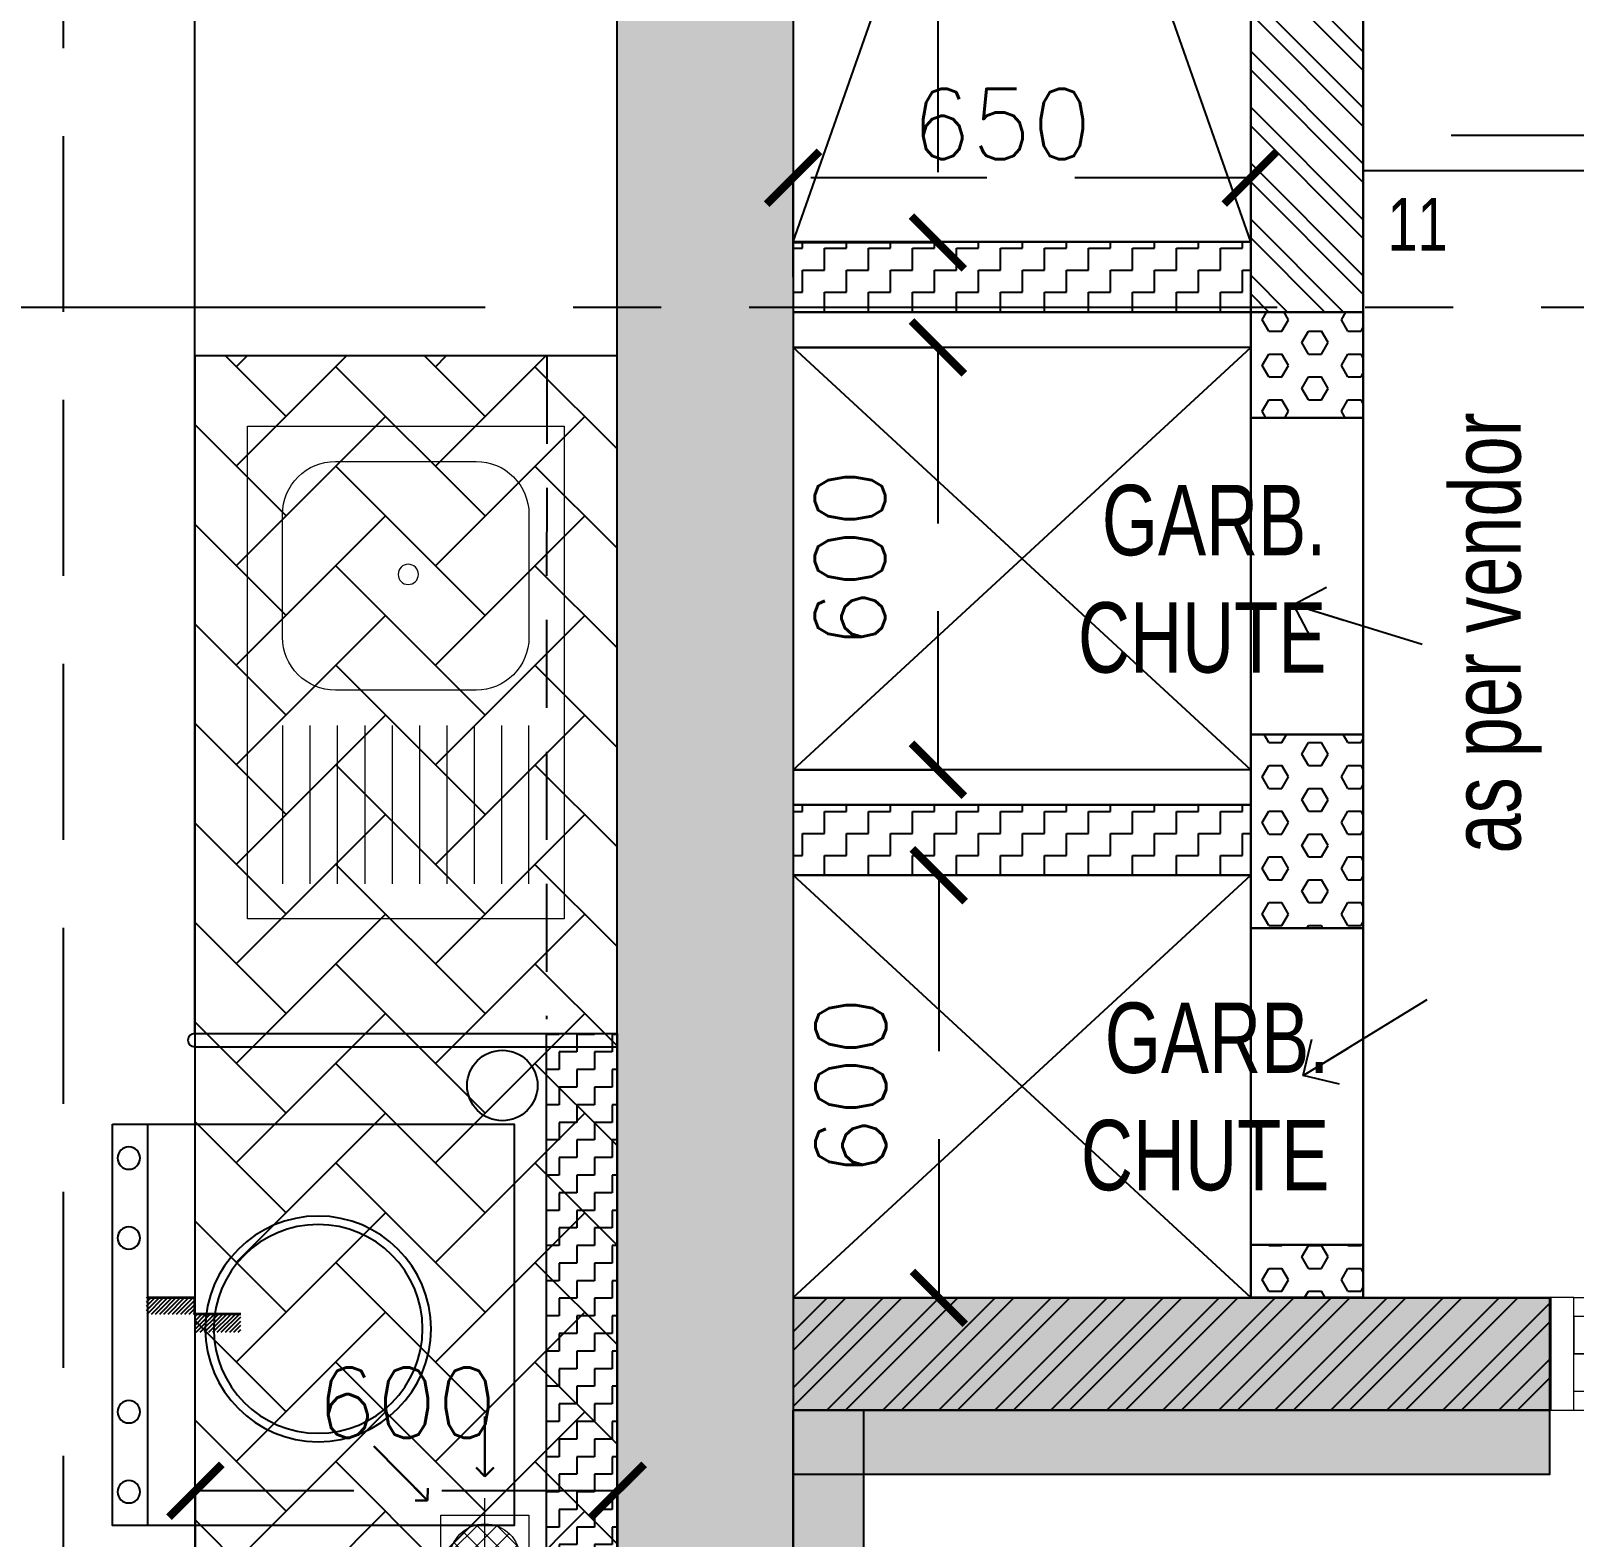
# Model space of a CAD drawing. Header units: millimetres. Extents: x 1180970 to 1231451, y -5737889 to -5695638.
# Drawn here: x 1195850 to 1198042, y -5719314 to -5717174 of the extents above; entities that cross this region are included whole.
import ezdxf

# ---------------------------------------------------------------- set-up
doc = ezdxf.new("R2010")
doc.units = ezdxf.units.MM
doc.header["$LTSCALE"] = 1000
doc.header["$MEASUREMENT"] = 0
for name, pattern in [('3BHK-A$2$( Hidden )', [0.375, 0.25, -0.125]), ('AUDIT_D_120904163729-0', [0]), ('T8 - GROUND FLOOR CORE$0$AUDIT_D_120904163729-0', [0]), ('T8 - GROUND FLOOR CORE$0$DASHED2', [0.375, 0.25, -0.125]), ('T8 - GROUND FLOOR CORE$0$HIDDEN', [0.375, 0.25, -0.125]), ('T8 - GROUND FLOOR CORE$0$T10-TYPICAL FLOOR CORE$0$HIDDEN', [0.375, 0.25, -0.125]), ('T8 - GROUND FLOOR CORE$0$T8 - TYPICAL FLOOR CORE$0$T10-TYPICAL FLOOR CORE$0$HIDDEN', [0.375, 0.25, -0.125]), ('T8(T9 IS SIMILAR) - GROUND FLOOR - DIMENSION & TEXTING$0$HIDDEN', [0.375, 0.25, -0.125]), ('T8_REFUGE COLUMNS$0$CENTER2', [1.125, 0.75, -0.125, 0.125, -0.125])]:
    doc.linetypes.add(name, pattern=pattern)
doc.layers.get('0').update_dxf_attribs({"linetype": 'AUDIT_D_120904163729-0'})
for name, color, linetype in [('3BHK-A$0$$0$A-SERVICES CUTOUT', 8, 'Continuous'), ('3BHK-A$0$$1$LEDGE WALL', 5, 'Continuous'), ('3BHK-A$0$a-tile drop', 3, 'Continuous'), ('3BHK-A$0$APT PLANS-typ$0$TILEDROP', 3, 'Continuous'), ('3BHK-A$0$LEDGE WALL', 5, 'Continuous'), ('3BHK-A$1$$0$a-KIT FIX', 251, 'Continuous'), ('3BHK-A$1$A-DECK SUNK 125', 8, 'Continuous'), ('T8 - GROUND FLOOR CORE$0$A-DIMENSIONS', 2, 'T8 - GROUND FLOOR CORE$0$HIDDEN'), ('T8 - GROUND FLOOR CORE$0$A-FINISHED STAIRS', 1, 'Continuous'), ('T8 - GROUND FLOOR CORE$0$A-HATCH -160', 251, 'T8 - GROUND FLOOR CORE$0$AUDIT_D_120904163729-0'), ('T8 - GROUND FLOOR CORE$0$A-UNFINISHED STAIRS', 30, 'T8 - GROUND FLOOR CORE$0$DASHED2'), ('T8 - GROUND FLOOR CORE$0$STRUC DIM', 30, 'Continuous'), ('T8 - GROUND FLOOR CORE$0$T10-TYPICAL FLOOR CORE$0$A-SLAB SUNK-AC LEDGES', 251, 'T8 - GROUND FLOOR CORE$0$T10-TYPICAL FLOOR CORE$0$HIDDEN'), ('T8 - GROUND FLOOR CORE$0$T8 - TYPICAL FLOOR CORE$0$CUT-OUT', 49, 'Continuous'), ('T8 - GROUND FLOOR CORE$0$T8 - TYPICAL FLOOR CORE$0$T10-TYPICAL FLOOR CORE$0$A-SLAB SUNK-AC LEDGES', 251, 'T8 - GROUND FLOOR CORE$0$T8 - TYPICAL FLOOR CORE$0$T10-TYPICAL FLOOR CORE$0$HIDDEN'), ('T8(T9 IS SIMILAR) - GROUND FLOOR - DIMENSION & TEXTING$0$A-DIMENSIONS', 2, 'T8(T9 IS SIMILAR) - GROUND FLOOR - DIMENSION & TEXTING$0$HIDDEN'), ('T8_REFUGE COLUMNS$0$A-CENTERLINE', 193, 'T8_REFUGE COLUMNS$0$CENTER2'), ('T8_REFUGE COLUMNS$0$A-RCC COLS', 3, 'Continuous'), ('T8_REFUGE COLUMNS$0$A-SHEAR WALL THICKENING', 3, 'Continuous')]:
    doc.layers.add(name, color=color, linetype=linetype)
for name, color, linetype, lineweight in [('3BHK-A$1$$1$a-TOI-fixtures', 251, 'Continuous', 0), ('3BHK-A$2$a-TOI-fixtures', 251, 'Continuous', 0), ('3BHK-A$2$A-WALL- 160', 6, 'Continuous', 30), ('T8 - GROUND FLOOR CORE$0$A-WALL- 160', 6, 'Continuous', 30), ('T8 - GROUND FLOOR CORE$0$D&W', 8, 'Continuous', 25), ('T8 - GROUND FLOOR CORE$0$R0-18-10-2014-T1-1st Podium Floor Plan$0$Text', 2, 'Continuous', 0), ('T8 - GROUND FLOOR CORE$0$T8 - TYPICAL FLOOR CORE$0$A-WALL- 160', 6, 'Continuous', 30), ('T8 - GROUND FLOOR CORE$0$T8 - TYPICAL FLOOR CORE$1$a-Text', 4, 'Continuous', 0), ('T8 - GROUND FLOOR CORE$0$Window', 4, 'Continuous', 20), ('T8(T9 IS SIMILAR) - GROUND FLOOR$0$D&W', 8, 'Continuous', 25)]:
    doc.layers.add(name, color=color, linetype=linetype, lineweight=lineweight)
doc.layers.add('T8_REFUGE COLUMNS$0$COL-HATCH', color=7, linetype='Continuous', lineweight=25, true_color=0xa3a3a3)
doc.styles.add('3BHK-A$1$Romans 1', font='romans.shx', dxfattribs={"height": 100})
doc.styles.add('T8 - GROUND FLOOR CORE$0$ARIAL ARROW', font='swisscl.ttf')
doc.styles.add('T8 - GROUND FLOOR CORE$0$Romans 1', font='romans.shx', dxfattribs={"height": 100})
doc.styles.add('T8 - GROUND FLOOR CORE$0$T8 - TYPICAL FLOOR CORE$1$ARIAL ARROW', font='swisscl.ttf')
doc.styles.add('T8(T9 IS SIMILAR) - GROUND FLOOR - DIMENSION & TEXTING$0$Romans 1', font='romans.shx', dxfattribs={"height": 100})
doc.dimstyles.new('3BHK-A$1$ALPINE S', dxfattribs={"dimscale": 0, "dimtxt": 100, "dimasz": 75, "dimexe": 0, "dimexo": 0, "dimgap": 75, "dimtad": 1, "dimdec": 0, "dimzin": 0, "dimdsep": 46, "dimtxsty": '3BHK-A$1$Romans 1', "dimblk": '3BHK-A$1$_ArchTick', "dimcen": 0.09, "dimclrd": 256, "dimclre": 256, "dimclrt": 7, "dimadec": 0, "dimazin": 0, "dimtfac": 1, "dimtdec": 0, "dimtofl": 0, "dimtmove": 1, "dimatfit": 0, "dimldrblk": '3BHK-A$1$_Open90', "dimfxl": 1, "dimtolj": 1, "dimtzin": 0, "dimarcsym": 0})
doc.dimstyles.new('T8 - GROUND FLOOR CORE$0$ALPINE S', dxfattribs={"dimscale": 0, "dimtxt": 100, "dimasz": 75, "dimexe": 0, "dimexo": 0, "dimgap": 75, "dimtad": 1, "dimdec": 0, "dimzin": 0, "dimdsep": 46, "dimtxsty": 'T8 - GROUND FLOOR CORE$0$Romans 1', "dimblk": 'T8 - GROUND FLOOR CORE$0$_ArchTick', "dimcen": 0.09, "dimclrd": 256, "dimclre": 256, "dimclrt": 7, "dimadec": 0, "dimazin": 0, "dimtfac": 1, "dimtdec": 0, "dimtofl": 0, "dimtmove": 1, "dimatfit": 0, "dimldrblk": 'T8 - GROUND FLOOR CORE$0$_Open90', "dimfxl": 1, "dimtolj": 1, "dimtzin": 0, "dimarcsym": 0})
doc.dimstyles.new('T8(T9 IS SIMILAR) - GROUND FLOOR - DIMENSION & TEXTING$0$ALPINE S', dxfattribs={"dimscale": 0, "dimtxt": 100, "dimasz": 75, "dimexe": 0, "dimexo": 0, "dimgap": 75, "dimtad": 1, "dimdec": 0, "dimzin": 0, "dimdsep": 46, "dimtxsty": 'T8(T9 IS SIMILAR) - GROUND FLOOR - DIMENSION & TEXTING$0$Romans 1', "dimblk": 'T8(T9 IS SIMILAR) - GROUND FLOOR - DIMENSION & TEXTING$0$_ArchTick', "dimcen": 0.09, "dimclrd": 256, "dimclre": 256, "dimclrt": 7, "dimadec": 0, "dimazin": 0, "dimtfac": 1, "dimtdec": 0, "dimtofl": 0, "dimtmove": 1, "dimatfit": 0, "dimldrblk": 'T8(T9 IS SIMILAR) - GROUND FLOOR - DIMENSION & TEXTING$0$_Open90', "dimfxl": 1, "dimtolj": 1, "dimtzin": 0, "dimarcsym": 0})

# ---------------------------------------------------------------- blocks, each defined once
blk = doc.blocks.new('3BHK-A$0$$0$WM-flat-1')
at = {"layer": '3BHK-A$1$$0$a-KIT FIX'}
blk.add_line((-110.3, -114.8), (-680.7, -114.8), dxfattribs=at)
blk.add_lwpolyline([(-680.7, -64.8), (-680.7, -635.2), (-110.3, -635.2), (-110.3, -64.8)], close=True, dxfattribs=at)
for centre, radius in [((-632.6, -87.9), 15.9), ((-519, -87.9), 15.9), ((-272.1, -87.9), 15.9), ((-158.4, -87.9), 15.9), ((-389.9, -356.8), 160.3), ((-389.9, -356.8), 148.3)]:
    blk.add_circle(centre, radius, dxfattribs=at)
blk = doc.blocks.new('3BHK-A$0$$0$SINK1-flat-1')
at = {"layer": '3BHK-A$1$$1$a-TOI-fixtures'}
for p, q in [((-275, -50), (-50, -50)), ((-275, -88.9), (-50, -88.9)), ((-275, -127.8), (-50, -127.8)), ((-275, -166.7), (-50, -166.7)), ((-275, -205.6), (-50, -205.6)), ((-275, -244.4), (-50, -244.4)), ((-275, -283.3), (-50, -283.3)), ((-275, -322.2), (-50, -322.2)), ((-275, -361.1), (-50, -361.1)), ((-50, -400), (-275, -400))]:
    blk.add_line(p, q, dxfattribs=at)
blk.add_lwpolyline([(-700, 0), (-700, -450), (0, -450), (0, 0)], close=True, dxfattribs=at)
blk.add_lwpolyline([(-400, -50), (-575, -50, 0.414214), (-650, -125), (-650, -325, 0.414214), (-575, -400), (-400, -400, 0.414214), (-325, -325), (-325, -125, 0.414214)], format="xyb", close=True, dxfattribs=at)
at = {"layer": '3BHK-A$1$$1$a-TOI-fixtures', "linetype": 'Continuous'}
blk.add_circle((-489.5, -228.6), 14.4, dxfattribs=at)
blk = doc.blocks.new('3BHK-A$0$TILE DROP -x')
at = {"layer": '3BHK-A$0$APT PLANS-typ$0$TILEDROP'}
h = blk.add_hatch(dxfattribs=at)
h.set_pattern_fill('ACET-2D-ANSI31', color=8, scale=90, angle=90, style=0)
h.set_pattern_definition([(135, (-851695.914, 5365039.183), (-7.954951288, -7.954951288), [])])
h.paths.add_polyline_path([(-58323.9, -19205.9), (-58323.9, -19023.7), (-58261.5, -19023.7), (-58261.5, -19205.9)])
edge = h.paths.add_edge_path()
edge.add_line((-58323.9, -19381.2), (-58393.7, -19381.2))
edge.add_line((-58323.9, -19205.9), (-58323.9, -19381.2))
edge.add_line((-58393.1, -19205.9), (-58323.9, -19205.9))
edge.add_line((-58393.1, -19381.2), (-58393.1, -19205.9))
at = {"layer": '3BHK-A$0$APT PLANS-typ$0$TILEDROP', "color": 1}
blk.add_line((-58153.9, -19205.9), (-58434, -19205.9), dxfattribs=at)
at = {"layer": '3BHK-A$0$APT PLANS-typ$0$TILEDROP', "color": 20, "const_width": 10}
for points in [[(-58261.5, -19205.9), (-58261.5, -19023.7)], [(-58323.9, -19381.2), (-58323.9, -19205.9)], [(-58323.9, -19205.9), (-58261.5, -19205.9)]]:
    blk.add_lwpolyline(points, dxfattribs=at)
blk = doc.blocks.new('3BHK-A$1$_ArchTick')
at = {"color": 0, "linetype": 'ByBlock', "const_width": 0.15}
blk.add_lwpolyline([(-0.5, -0.5), (0.5, 0.5)], dxfattribs=at)
blk = doc.blocks.new('3BHK-A$1$_Open90')
at = {"color": 0, "linetype": 'ByBlock', "lineweight": -2}
for p, q in [((0, 0), (-1, 0)), ((-0.5, 0.5), (0, 0)), ((0, 0), (-0.5, -0.5))]:
    blk.add_line(p, q, dxfattribs=at)
blk = doc.blocks.new('T8_REFUGE COLUMNS$0$A$C277F3394')
at = {"layer": 'T8_REFUGE COLUMNS$0$A-SHEAR WALL THICKENING', "linetype": 'ByBlock', "true_color": 0xa3a3a3}
h = blk.add_hatch(color=253, dxfattribs=at)
h.dxf.hatch_style = 1
h.paths.add_polyline_path([(-8060.3, -385.5), (-8160.2, -385.5), (-8160.2, 90.8), (-8060.3, 90.8)])
at = {"layer": 'T8_REFUGE COLUMNS$0$A-SHEAR WALL THICKENING', "linetype": 'ByBlock'}
blk.add_lwpolyline([(-8060.3, -385.5), (-8160.2, -385.5), (-8160.2, 90.8), (-8060.3, 90.8)], close=True, dxfattribs=at)
blk = doc.blocks.new('T8_REFUGE COLUMNS$0$A$C46A13422')
at = {"layer": 'T8_REFUGE COLUMNS$0$A-SHEAR WALL THICKENING', "linetype": 'ByBlock'}
blk.add_blockref('T8_REFUGE COLUMNS$0$A$C277F3394', (-5609.8, -7500), dxfattribs=at)
blk = doc.blocks.new('T8_REFUGE COLUMNS')
at = {"layer": 'T8_REFUGE COLUMNS$0$COL-HATCH', "linetype": 'ByBlock'}
h = blk.add_hatch(color=256, dxfattribs=at)
h.dxf.hatch_style = 1
h.paths.add_polyline_path([(1196682.1, -5715374.9), (1196932.1, -5715374.9), (1196932.1, -5719609.9), (1196682.1, -5719609.9)])
h = blk.add_hatch(color=256, dxfattribs=at)
h.dxf.hatch_style = 1
h.paths.add_polyline_path([(1198007.1, -5718974.9), (1196932.1, -5718974.9), (1196932.1, -5719224.9), (1198007.1, -5719224.9)])
at = {"layer": 'T8_REFUGE COLUMNS$0$A-CENTERLINE'}
blk.add_line((1223494.9, -5717567.4), (1182495.9, -5717567.4), dxfattribs=at)
at = {"layer": 'T8_REFUGE COLUMNS$0$A-RCC COLS', "linetype": 'ByBlock'}
for points in [[(1196682.1, -5715374.9), (1196932.1, -5715374.9), (1196932.1, -5719609.9), (1196682.1, -5719609.9)], [(1198007.1, -5718974.9), (1196932.1, -5718974.9), (1196932.1, -5719224.9), (1198007.1, -5719224.9)]]:
    blk.add_lwpolyline(points, close=True, dxfattribs=at)
blk.add_blockref('T8_REFUGE COLUMNS$0$A$C46A13422', (1210702.1, -5711724.9), dxfattribs=at)
blk = doc.blocks.new('T8 - GROUND FLOOR CORE$0$1500-flat-1')
at = {"layer": 'T8 - GROUND FLOOR CORE$0$Window', "color": 1, "lineweight": 13}
for p, q in [((1149675.6, -5694418.8), (1148842.5, -5694418.8)), ((1149240.3, -5694418.8), (1148880, -5694418.8)), ((1148880, -5694445.5), (1149675.6, -5694445.5)), ((1149307.5, -5694498.8), (1148842.5, -5694498.8)), ((1149240.3, -5694498.8), (1148880, -5694498.8)), ((1149638.1, -5694498.8), (1149277.8, -5694498.8)), ((1149277.8, -5694498.8), (1149675.6, -5694498.8)), ((1149638.1, -5694552.2), (1148842.5, -5694552.2)), ((1149675.6, -5694578.8), (1148842.5, -5694578.8))]:
    blk.add_line(p, q, dxfattribs=at)
at = {"layer": 'T8 - GROUND FLOOR CORE$0$Window', "color": 5, "lineweight": 13}
for p, q in [((1149240.3, -5694475.7), (1148880, -5694475.7)), ((1149240.3, -5694480.2), (1148880, -5694480.2)), ((1149638.1, -5694517.4), (1149277.8, -5694517.4)), ((1149638.1, -5694533.6), (1149277.8, -5694533.6))]:
    blk.add_line(p, q, dxfattribs=at)
at = {"layer": 'T8 - GROUND FLOOR CORE$0$Window', "color": 4, "lineweight": 13}
for points in [[(1148842.5, -5694418.8), (1148809.5, -5694418.8), (1148809.5, -5694578.8), (1148842.5, -5694578.8)], [(1149708.6, -5694418.8), (1149675.6, -5694418.8), (1149675.6, -5694578.8), (1149708.6, -5694578.8)], [(1148880, -5694480.2), (1148880, -5694498.8), (1148842.5, -5694498.8), (1148842.5, -5694445.5), (1148880, -5694445.5), (1148880, -5694475.7), (1148875.5, -5694475.7), (1148875.5, -5694480.2)], [(1149240.3, -5694480.2), (1149240.3, -5694498.8), (1149277.8, -5694498.8), (1149277.8, -5694445.5), (1149240.3, -5694445.5), (1149240.3, -5694475.7), (1149244.8, -5694475.7), (1149244.8, -5694480.2)], [(1149277.8, -5694533.6), (1149277.8, -5694552.2), (1149240.3, -5694552.2), (1149240.3, -5694498.8), (1149277.8, -5694498.8), (1149277.8, -5694529.1), (1149273.3, -5694529.1), (1149273.3, -5694533.6)], [(1149638.1, -5694533.6), (1149638.1, -5694552.2), (1149675.6, -5694552.2), (1149675.6, -5694498.8), (1149638.1, -5694498.8), (1149638.1, -5694517.4), (1149642.6, -5694517.4), (1149642.6, -5694533.6)]]:
    blk.add_lwpolyline(points, close=True, dxfattribs=at)
blk = doc.blocks.new('T8 - GROUND FLOOR CORE$0$_ArchTick')
at = {"color": 0, "linetype": 'ByBlock', "const_width": 0.15}
blk.add_lwpolyline([(-0.5, -0.5), (0.5, 0.5)], dxfattribs=at)
blk = doc.blocks.new('*D181')
at = {"layer": 'T8 - GROUND FLOOR CORE$0$A-DIMENSIONS', "linetype": 'T8 - GROUND FLOOR CORE$0$HIDDEN', "lineweight": -2, "transparency": 16777216}
for p, q in [((1196932.3, -5717523.9), (1196932.3, -5717382.8)), ((1197582.2, -5717523.9), (1197582.2, -5717382.8))]:
    blk.add_line(p, q, dxfattribs=at)
at = {"layer": 'T8 - GROUND FLOOR CORE$0$A-DIMENSIONS', "lineweight": -2, "transparency": 16777216}
blk.add_line((1197582.2, -5717382.8), (1196932.3, -5717382.8), dxfattribs=at)
at = {"layer": 'T8 - GROUND FLOOR CORE$0$A-DIMENSIONS', "linetype": 'ByBlock', "lineweight": -2, "transparency": 16777216, "xscale": 75, "yscale": 75, "zscale": 75, "rotation": 180}
blk.add_blockref('T8 - GROUND FLOOR CORE$0$_ArchTick', (1196932.3, -5717382.8), dxfattribs=at)
at = {"layer": 'T8 - GROUND FLOOR CORE$0$A-DIMENSIONS', "linetype": 'ByBlock', "lineweight": -2, "transparency": 16777216, "xscale": 75, "yscale": 75, "zscale": 75}
blk.add_blockref('T8 - GROUND FLOOR CORE$0$_ArchTick', (1197582.2, -5717382.8), dxfattribs=at)
at = {"layer": 'T8 - GROUND FLOOR CORE$0$A-DIMENSIONS', "color": 7, "linetype": 'ByBlock', "transparency": 16777216, "insert": (1197228.2, -5717306.7), "char_height": 100, "attachment_point": 5, "style": 'T8 - GROUND FLOOR CORE$0$Romans 1'}
blk.add_mtext('\\A1;650', dxfattribs=at)
blk = doc.blocks.new('T8 - GROUND FLOOR CORE$0$_Open90')
at = {"color": 0, "linetype": 'ByBlock', "lineweight": -2}
for p, q in [((-0.5, 0.5), (0, 0)), ((0, 0), (-1, 0)), ((0, 0), (-0.5, -0.5))]:
    blk.add_line(p, q, dxfattribs=at)
blk = doc.blocks.new('*D183')
at = {"layer": 'T8 - GROUND FLOOR CORE$0$A-DIMENSIONS', "linetype": 'T8 - GROUND FLOOR CORE$0$HIDDEN', "lineweight": -2, "transparency": 16777216}
for p, q in [((1196933, -5715624.9), (1197137.9, -5715624.9)), ((1196933, -5717474.9), (1197137.9, -5717474.9))]:
    blk.add_line(p, q, dxfattribs=at)
at = {"layer": 'T8 - GROUND FLOOR CORE$0$A-DIMENSIONS', "lineweight": -2, "transparency": 16777216}
blk.add_line((1197137.9, -5715624.9), (1197137.9, -5717474.9), dxfattribs=at)
at = {"layer": 'T8 - GROUND FLOOR CORE$0$A-DIMENSIONS', "linetype": 'ByBlock', "lineweight": -2, "transparency": 16777216, "xscale": 75, "yscale": 75, "zscale": 75}
for p, rotation in [((1197137.9, -5715624.9), 90), ((1197137.9, -5717474.9), 270)]:
    blk.add_blockref('T8 - GROUND FLOOR CORE$0$_ArchTick', p, dxfattribs=dict(at, rotation=rotation))
at = {"layer": 'T8 - GROUND FLOOR CORE$0$A-DIMENSIONS', "color": 7, "linetype": 'ByBlock', "transparency": 16777216, "insert": (1197012.9, -5716549.9), "char_height": 100, "attachment_point": 5, "rotation": 90, "style": 'T8 - GROUND FLOOR CORE$0$Romans 1'}
blk.add_mtext('\\A1;1850', dxfattribs=at)
blk = doc.blocks.new('*D184')
at = {"layer": 'T8 - GROUND FLOOR CORE$0$A-DIMENSIONS', "linetype": 'T8 - GROUND FLOOR CORE$0$HIDDEN', "lineweight": -2, "transparency": 16777216}
for p, q in [((1196933, -5717623.9), (1197137.9, -5717623.9)), ((1196933, -5718223.9), (1197137.9, -5718223.9))]:
    blk.add_line(p, q, dxfattribs=at)
at = {"layer": 'T8 - GROUND FLOOR CORE$0$A-DIMENSIONS', "lineweight": -2, "transparency": 16777216}
blk.add_line((1197137.9, -5717623.9), (1197137.9, -5718223.9), dxfattribs=at)
at = {"layer": 'T8 - GROUND FLOOR CORE$0$A-DIMENSIONS', "linetype": 'ByBlock', "lineweight": -2, "transparency": 16777216, "xscale": 75, "yscale": 75, "zscale": 75}
for p, rotation in [((1197137.9, -5717623.9), 90), ((1197137.9, -5718223.9), 270)]:
    blk.add_blockref('T8 - GROUND FLOOR CORE$0$_ArchTick', p, dxfattribs=dict(at, rotation=rotation))
at = {"layer": 'T8 - GROUND FLOOR CORE$0$A-DIMENSIONS', "color": 7, "linetype": 'ByBlock', "transparency": 16777216, "insert": (1197012.9, -5717923.9), "char_height": 100, "attachment_point": 5, "rotation": 90, "style": 'T8 - GROUND FLOOR CORE$0$Romans 1'}
blk.add_mtext('\\A1;600', dxfattribs=at)
blk = doc.blocks.new('*D182')
at = {"layer": 'T8 - GROUND FLOOR CORE$0$A-DIMENSIONS', "linetype": 'T8 - GROUND FLOOR CORE$0$HIDDEN', "lineweight": -2, "transparency": 16777216}
for p, q in [((1196933, -5718373.9), (1197139.2, -5718373.9)), ((1196933, -5718974.2), (1197139.2, -5718974.2))]:
    blk.add_line(p, q, dxfattribs=at)
at = {"layer": 'T8 - GROUND FLOOR CORE$0$A-DIMENSIONS', "lineweight": -2, "transparency": 16777216}
blk.add_line((1197139.2, -5718373.9), (1197139.2, -5718974.2), dxfattribs=at)
at = {"layer": 'T8 - GROUND FLOOR CORE$0$A-DIMENSIONS', "linetype": 'ByBlock', "lineweight": -2, "transparency": 16777216, "xscale": 75, "yscale": 75, "zscale": 75}
for p, rotation in [((1197139.2, -5718373.9), 90), ((1197139.2, -5718974.2), 270)]:
    blk.add_blockref('T8 - GROUND FLOOR CORE$0$_ArchTick', p, dxfattribs=dict(at, rotation=rotation))
at = {"layer": 'T8 - GROUND FLOOR CORE$0$A-DIMENSIONS', "color": 7, "linetype": 'ByBlock', "transparency": 16777216, "insert": (1197014.2, -5718674.1), "char_height": 100, "attachment_point": 5, "rotation": 90, "style": 'T8 - GROUND FLOOR CORE$0$Romans 1'}
blk.add_mtext('\\A1;600', dxfattribs=at)
blk = doc.blocks.new('T8(T9 IS SIMILAR) - GROUND FLOOR - DIMENSION & TEXTING$0$_ArchTick')
at = {"color": 0, "linetype": 'ByBlock', "const_width": 0.15}
blk.add_lwpolyline([(-0.5, -0.5), (0.5, 0.5)], dxfattribs=at)
blk = doc.blocks.new('*D532')
at = {"layer": 'T8(T9 IS SIMILAR) - GROUND FLOOR - DIMENSION & TEXTING$0$A-DIMENSIONS', "linetype": 'T8(T9 IS SIMILAR) - GROUND FLOOR - DIMENSION & TEXTING$0$HIDDEN', "lineweight": -2, "transparency": 16777216}
for p, q in [((1196046.5, -5715473.9), (1195895.8, -5715473.9)), ((1196047.4, -5719448.6), (1195895.8, -5719448.6))]:
    blk.add_line(p, q, dxfattribs=at)
at = {"layer": 'T8(T9 IS SIMILAR) - GROUND FLOOR - DIMENSION & TEXTING$0$A-DIMENSIONS', "lineweight": -2, "transparency": 16777216}
blk.add_line((1195895.8, -5719448.6), (1195895.8, -5715473.9), dxfattribs=at)
at = {"layer": 'T8(T9 IS SIMILAR) - GROUND FLOOR - DIMENSION & TEXTING$0$A-DIMENSIONS', "linetype": 'ByBlock', "lineweight": -2, "transparency": 16777216, "xscale": 75, "yscale": 75, "zscale": 75}
for p, rotation in [((1195895.8, -5715473.9), 90), ((1195895.8, -5719448.6), 270)]:
    blk.add_blockref('T8(T9 IS SIMILAR) - GROUND FLOOR - DIMENSION & TEXTING$0$_ArchTick', p, dxfattribs=dict(at, rotation=rotation))
at = {"layer": 'T8(T9 IS SIMILAR) - GROUND FLOOR - DIMENSION & TEXTING$0$A-DIMENSIONS', "color": 7, "linetype": 'ByBlock', "transparency": 16777216, "insert": (1195770.8, -5717461.2), "char_height": 100, "attachment_point": 5, "rotation": 90, "style": 'T8(T9 IS SIMILAR) - GROUND FLOOR - DIMENSION & TEXTING$0$Romans 1'}
blk.add_mtext('\\A1;3975', dxfattribs=at)
blk = doc.blocks.new('T8(T9 IS SIMILAR) - GROUND FLOOR - DIMENSION & TEXTING$0$_Open90')
at = {"color": 0, "linetype": 'ByBlock', "lineweight": -2}
for p, q in [((-0.5, 0.5), (0, 0)), ((0, 0), (-1, 0)), ((0, 0), (-0.5, -0.5))]:
    blk.add_line(p, q, dxfattribs=at)
blk = doc.blocks.new('*D416')
at = {"layer": 'T8(T9 IS SIMILAR) - GROUND FLOOR - DIMENSION & TEXTING$0$A-DIMENSIONS', "linetype": 'T8(T9 IS SIMILAR) - GROUND FLOOR - DIMENSION & TEXTING$0$HIDDEN', "lineweight": -2, "transparency": 16777216}
for p, q in [((1196083.3, -5719501.3), (1196083.3, -5719248.3)), ((1196683.1, -5719501.4), (1196683.1, -5719248.3))]:
    blk.add_line(p, q, dxfattribs=at)
at = {"layer": 'T8(T9 IS SIMILAR) - GROUND FLOOR - DIMENSION & TEXTING$0$A-DIMENSIONS', "lineweight": -2, "transparency": 16777216}
blk.add_line((1196683.1, -5719248.3), (1196083.3, -5719248.3), dxfattribs=at)
at = {"layer": 'T8(T9 IS SIMILAR) - GROUND FLOOR - DIMENSION & TEXTING$0$A-DIMENSIONS', "linetype": 'ByBlock', "lineweight": -2, "transparency": 16777216, "xscale": 75, "yscale": 75, "zscale": 75, "rotation": 180}
blk.add_blockref('T8(T9 IS SIMILAR) - GROUND FLOOR - DIMENSION & TEXTING$0$_ArchTick', (1196083.3, -5719248.3), dxfattribs=at)
at = {"layer": 'T8(T9 IS SIMILAR) - GROUND FLOOR - DIMENSION & TEXTING$0$A-DIMENSIONS', "linetype": 'ByBlock', "lineweight": -2, "transparency": 16777216, "xscale": 75, "yscale": 75, "zscale": 75}
blk.add_blockref('T8(T9 IS SIMILAR) - GROUND FLOOR - DIMENSION & TEXTING$0$_ArchTick', (1196683.1, -5719248.3), dxfattribs=at)
at = {"layer": 'T8(T9 IS SIMILAR) - GROUND FLOOR - DIMENSION & TEXTING$0$A-DIMENSIONS', "color": 7, "linetype": 'ByBlock', "transparency": 16777216, "insert": (1196383.2, -5719123.3), "char_height": 100, "attachment_point": 5, "style": 'T8(T9 IS SIMILAR) - GROUND FLOOR - DIMENSION & TEXTING$0$Romans 1'}
blk.add_mtext('\\A1;600', dxfattribs=at)
blk = doc.blocks.new('3BHK-A$1$A$C1DA736AB')
at = {"layer": '3BHK-A$2$a-TOI-fixtures', "linetype": 'ByBlock'}
for points in [[(117, 0.4, 0), (202.3, 0.4, 0)], [(81.7, -82.8, 0), (158.2, -159.9, 0)], [(0.4, -117, 0), (0.4, -202.3, 0)]]:
    blk.add_leader(points, dimstyle='3BHK-A$1$ALPINE S', override={"dimscale": 1, "dimasz": 25, "dimtad": 0, "dimfxl": 5, "dimtfill": 1, "dimarcsym": 1}, dxfattribs=at)
blk = doc.blocks.new('3BHK-A$1$Type-A-First Floor Plan-bottom-up$0$FLOOR TRAP-flat-6')
at = {"layer": '3BHK-A$2$a-TOI-fixtures'}
h = blk.add_hatch(dxfattribs=at)
h.set_pattern_fill('ACET-2D-_USER', color=256, scale=20, angle=45, style=0, double=1, pattern_type=0)
h.set_pattern_definition([(45, (-789896.981, 5385770.066), (-14.142135624, 14.142135624), []), (135, (-789896.981, 5385770.066), (-14.142135624, -14.142135624), [])])
edge = h.paths.add_edge_path()
edge.add_arc((150, 150), 50, 0, 360)
for q in [(150, 228.6), (67.6, 150), (237.4, 150), (150, 63.6)]:
    blk.add_line((150, 150), q, dxfattribs=at)
blk.add_lwpolyline([(87.5, 212.5), (212.5, 212.5), (212.5, 87.5), (87.5, 87.5)], close=True, dxfattribs=at)
blk.add_circle((150, 150), 50, dxfattribs=at)
at = {"layer": '3BHK-A$2$A-WALL- 160', "linetype": 'ByBlock'}
blk.add_blockref('3BHK-A$1$A$C1DA736AB', (149.6, 149.6, 0), dxfattribs=at)
blk = doc.blocks.new('3BHK-A')
at = {"layer": '3BHK-A$0$LEDGE WALL', "linetype": 'ByBlock'}
h = blk.add_hatch(dxfattribs=at)
h.set_pattern_fill('ZIGZAG', color=8, scale=200, angle=180)
h.set_pattern_definition([(180, (1e-08, 0), (-25, -25), [25, -25]), (270, (-25, 0), (25, -25), [25, -25])])
h.paths.add_polyline_path([(1196582.1, -5718598.7), (1196682.3, -5718598.7), (1196682.3, -5719448.8), (1196582.1, -5719448.8)])
at = {"layer": '3BHK-A$1$A-DECK SUNK 125'}
h = blk.add_hatch(dxfattribs=at)
h.set_pattern_fill('AR-HBONE', color=256, scale=25)
h.set_pattern_definition([(45, (-0.65, 1286.84), (1e-14, 141.4213562), [300, -100]), (135, (70.06, 1357.55), (1e-14, 141.4213562), [300, -100])])
h.paths.add_polyline_path([(1196082.2, -5717635.9), (1196082.2, -5719448.6), (1196682.2, -5719448.7), (1196682.2, -5717635.9)])
at = {"layer": '3BHK-A$0$$0$A-SERVICES CUTOUT', "ltscale": 5, "elevation": 0}
for points in [[(1196082.2, -5717635.9), (1196082.2, -5718598.7), (1196682.2, -5718598.7), (1196682.2, -5717635.9)], [(1196082.2, -5717635.9), (1196082.2, -5719448.6), (1196682.2, -5719448.7), (1196682.2, -5717635.9)]]:
    blk.add_lwpolyline(points, close=True, dxfattribs=at)
at = {"layer": '3BHK-A$0$$1$LEDGE WALL', "linetype": '3BHK-A$2$( Hidden )', "ltscale": 0.5, "elevation": 0}
blk.add_lwpolyline([(1196682.2, -5717635.9), (1196582.2, -5717635.9), (1196582.1, -5718578.5)], dxfattribs=at)
at = {"layer": '3BHK-A$0$LEDGE WALL', "elevation": 0}
blk.add_lwpolyline([(1196582.1, -5718598.7), (1196682.3, -5718598.7), (1196682.3, -5719448.8), (1196582.1, -5719448.8)], close=True, dxfattribs=at)
at = {"layer": '3BHK-A$0$LEDGE WALL'}
blk.add_circle((1196519.2, -5718672.6), 50, dxfattribs=at)
at = {"layer": '3BHK-A$1$$0$a-KIT FIX', "color": 1}
for p, q in [((1196082.3, -5718598.7, 0), (1196082.2, -5716442.9, 0)), ((1196082.2, -5718598.7, 0), (1196682.1, -5718598.7)), ((1196082.2, -5718617.7, 0), (1196682.1, -5718617.7))]:
    blk.add_line(p, q, dxfattribs=at)
at = {"layer": '3BHK-A$1$$0$a-KIT FIX', "color": 1, "extrusion": (-4.05548e-05, -3.23745e-10, 1)}
blk.add_arc((1196082.2, -5718608.2, -48.5), 9.5, 90.0004, 270.0004, dxfattribs=at)
at = {"layer": '3BHK-A$0$a-tile drop', "xscale": 0.3750000000000001, "yscale": 0.3750000000000001, "zscale": 0.3750000000000001, "rotation": 90}
blk.add_blockref('3BHK-A$0$TILE DROP -x', (1188880, -5697125.9, 0), dxfattribs=at)
at = {"layer": '3BHK-A$1$$0$a-KIT FIX', "extrusion": (0, 0, -1), "zscale": -0.9999999999999998, "rotation": 270}
blk.add_blockref('3BHK-A$0$$0$WM-flat-1', (-1195900.8, -5719408.3, 0), dxfattribs=at)
at = {"layer": '3BHK-A$1$A-DECK SUNK 125', "extrusion": (0, 0, -1), "zscale": -1, "rotation": 270}
blk.add_blockref('3BHK-A$0$$0$SINK1-flat-1', (-1196157, -5718435.9, 0), dxfattribs=at)
at = {"layer": '3BHK-A$2$a-TOI-fixtures', "extrusion": (0, 0, -1), "xscale": -0.9999999999999998, "zscale": -0.9999999999999998, "rotation": 179.9999999999999}
blk.add_blockref('3BHK-A$1$Type-A-First Floor Plan-bottom-up$0$FLOOR TRAP-flat-6', (-1196644.4, -5719195.4, 0), dxfattribs=at)
blk = doc.blocks.new('T8 - GROUND FLOOR CORE$0$A$C6B16451D')
at = {"layer": 'T8 - GROUND FLOOR CORE$0$A-HATCH -160', "linetype": 'ByBlock'}
h = blk.add_hatch(dxfattribs=at)
h.set_pattern_fill('ZIGZAG', color=256, scale=250)
h.set_pattern_definition([(9e-15, (-1197742.183, 5715673.13), (31.25, 31.25), [31.25, -31.25]), (90, (-1197710.933, 5715673.13), (-31.25, 31.25), [31.25, -31.25])])
h.paths.add_polyline_path([(-809.9, -1850.8), (-160, -1850.8), (-160, -1950.8), (-809.9, -1950.8)])
h = blk.add_hatch(dxfattribs=at)
h.set_pattern_fill('ZIGZAG', color=256, scale=250)
h.set_pattern_definition([(9e-15, (-1197742.183, 5715623.13), (31.25, 31.25), [31.25, -31.25]), (90, (-1197710.933, 5715623.13), (-31.25, 31.25), [31.25, -31.25])])
h.paths.add_polyline_path([(-809.9, -2650.8), (-160, -2650.8), (-160, -2750.8), (-810.1, -2750.8)])
at = {"layer": 'T8 - GROUND FLOOR CORE$0$T8 - TYPICAL FLOOR CORE$0$T10-TYPICAL FLOOR CORE$0$A-SLAB SUNK-AC LEDGES', "linetype": 'ByBlock'}
h = blk.add_hatch(dxfattribs=at)
h.set_pattern_fill('ANSI32', color=256, scale=150)
h.set_pattern_definition([(135, (-1609.11, 22648.09), (-39.77476, -39.77476), []), (135, (-1609.11, 22674.604), (-39.77476, -39.77476), [])])
h.paths.add_polyline_path([(0, -1950.8), (0, -1.7), (-160, -1.7), (-160, -1950.8)])
h.paths.add_polyline_path([(0, -1950.8), (-160, -1950.8), (-160, -1950.8), (0, -1950.8)])
h.paths.add_polyline_path([(-160, -1950.8), (0, -1950.8), (0, -1950.8), (-160, -1950.8)])
h.paths.add_polyline_path([(-41.8, -1950.8), (0, -1950.8)], flags=16)
h = blk.add_hatch(dxfattribs=at)
h.set_pattern_fill('HEX', color=256, scale=150)
h.set_pattern_definition([(0, (-1197742.183, 5715623.13), (0, 32.47595264), [18.75, -37.5]), (120, (-1197742.183, 5715623.13), (-28.125, -16.23797632), [18.75, -37.5]), (60, (-1197723.433, 5715623.13), (-28.125, 16.23797632), [18.75, -37.5])])
h.paths.add_polyline_path([(-160, -1950.8), (0, -1950.8), (0, -2100.8), (-160, -2100.8)])
h.paths.add_polyline_path([(-160, -2550.8), (0, -2550.8), (0, -2825.8), (-160, -2825.8)])
h.paths.add_polyline_path([(-160, -3275.8), (0, -3275.8), (0, -3351.7), (-160, -3351.7)])
at = {"layer": 'T8 - GROUND FLOOR CORE$0$STRUC DIM'}
for p, q in [((-160, -2100.8), (0, -2100.8)), ((-160, -2550.8), (0, -2550.8))]:
    blk.add_line(p, q, dxfattribs=at)
at = {"layer": 'T8 - GROUND FLOOR CORE$0$T8 - TYPICAL FLOOR CORE$0$A-WALL- 160', "linetype": 'ByBlock'}
for p, q in [((0, -2100.8), (0, 0)), ((-160, -2100.8), (-160, 0)), ((-160, -1850.8), (-809.9, -1850.8)), ((-160, -1850.8), (-809.9, -1850.8)), ((-160, -1950.8), (-809.9, -1950.8)), ((-160, -1950.8), (0, -1950.8, -0.4)), ((-160, -2650.8), (-809.9, -2650.8)), ((-160, -2750.8), (-160, -2650.8)), ((-160, -2750.8), (-809.9, -2750.8)), ((-160, -2750.8), (-809.9, -2750.8))]:
    blk.add_line(p, q, dxfattribs=at)
for points in [[(-160, -2550.8), (0, -2550.8), (0, -2100.8), (-160, -2100.8)], [(0, -3350.8), (-160, -3350.8), (-160, -2100.8), (0, -2100.8)], [(-160, -3275.8), (0, -3275.8), (0, -2825.8), (-160, -2825.8)]]:
    blk.add_lwpolyline(points, close=True, dxfattribs=at)
at = {"layer": 'T8 - GROUND FLOOR CORE$0$T8 - TYPICAL FLOOR CORE$0$CUT-OUT'}
for p, q in [((-160, -1850.8), (-809.9, 0.1)), ((-809.9, -1850.8), (-160, 0)), ((-160, -2000.8), (-809.9, -2000.8)), ((-160, -2600.8), (-809.9, -2000.8)), ((-809.9, -2600.8), (-160, -2000.8)), ((-160, -2600.8), (-809.9, -2000.8)), ((-809.9, -2600.8), (-160, -2000.8)), ((-160, -2600.8), (-809.9, -2600.8)), ((-160, -3350.8), (-809.9, -2750.8)), ((-809.9, -3350.9), (-160, -2750.8)), ((-160, -3350.8), (-809.9, -2750.8)), ((-809.9, -3350.9), (-160, -2750.8))]:
    blk.add_line(p, q, dxfattribs=at)
at = {"layer": 'T8 - GROUND FLOOR CORE$0$T8 - TYPICAL FLOOR CORE$1$a-Text', "linetype": 'ByBlock', "insert": (253.5, -2093.1, 0.6), "char_height": 100, "width": 1179.938, "attachment_point": 9, "rotation": 90, "style": 'T8 - GROUND FLOOR CORE$0$T8 - TYPICAL FLOOR CORE$1$ARIAL ARROW'}
blk.add_mtext('as per vendor', dxfattribs=at)
at = {"layer": 'T8 - GROUND FLOOR CORE$0$T8 - TYPICAL FLOOR CORE$1$a-Text', "linetype": 'ByBlock', "char_height": 100, "width": 616.956, "attachment_point": 9, "style": 'T8 - GROUND FLOOR CORE$0$T8 - TYPICAL FLOOR CORE$1$ARIAL ARROW'}
for insert in [(-52.5, -2464.3), (-48.3, -3199.8)]:
    blk.add_mtext('GARB.\\PCHUTE', dxfattribs=dict(at, insert=insert))
at = {"layer": 'T8 - GROUND FLOOR CORE$0$A-DIMENSIONS', "linetype": 'ByBlock'}
for base, p1, p2, picture, middle in [((-604.3, -1851.8), (-809.2, -1.7), (-809.2, -1851.8), '*D183', (-729.3, -926.8)), ((-604.3, -2600.8), (-809.2, -2000.8), (-809.2, -2600.8, 0), '*D184', (-729.3, -2300.8)), ((-603, -3351), (-809.2, -2750.8), (-809.2, -3351, -0.1), '*D182', (-728, -3050.9))]:
    dim = blk.add_linear_dim(base=base, p1=p1, p2=p2, angle=90, dimstyle='T8 - GROUND FLOOR CORE$0$ALPINE S', override={"dimscale": 1, "dimtxt": 200, "dimfxl": 5, "dimarcsym": 1}, dxfattribs=at)
    dim.commit()
    dim.dimension.update_dxf_attribs({"geometry": picture, "text_midpoint": middle, "insert": (-1197742.2, 5715623.1)})
dim = blk.add_linear_dim(base=(-809.9, -1759.6), p1=(-160, -1900.8), p2=(-809.9, -1900.8), dimstyle='T8 - GROUND FLOOR CORE$0$ALPINE S', override={"dimscale": 1, "dimtxt": 200, "dimfxl": 5, "dimarcsym": 1}, dxfattribs=at)
dim.commit()
dim.dimension.update_dxf_attribs({"geometry": '*D181', "text_midpoint": (-513.9, -1808.6), "dimtype": 128, "insert": (-1197742.2, 5715623.1)})
for points in [[(-99.4, -2366.2), (83.5, -2422.6)], [(-85.6, -3035.4), (90.9, -2927.5)]]:
    blk.add_leader(points, dimstyle='T8 - GROUND FLOOR CORE$0$ALPINE S', override={"dimscale": 1, "dimfxl": 5, "dimarcsym": 1}, dxfattribs=at)
blk = doc.blocks.new('T8 - GROUND FLOOR CORE')
at = {"layer": 'T8 - GROUND FLOOR CORE$0$T10-TYPICAL FLOOR CORE$0$A-SLAB SUNK-AC LEDGES', "linetype": 'ByBlock'}
h = blk.add_hatch(dxfattribs=at)
h.set_pattern_fill('ANSI32', color=256, scale=150)
h.paths.add_polyline_path([(1196932.3, -5719134.1), (1198008.1, -5719134.1), (1198008.1, -5718974), (1196932.3, -5718974)])
at = {"layer": 'T8 - GROUND FLOOR CORE$0$A-FINISHED STAIRS'}
blk.add_line((1199242.2, -5717373), (1197742.2, -5717373), dxfattribs=at)
at = {"layer": 'T8 - GROUND FLOOR CORE$0$A-UNFINISHED STAIRS', "linetype": 'T8 - GROUND FLOOR CORE$0$HIDDEN'}
blk.add_line((1199242.2, -5717323), (1197742.2, -5717323), dxfattribs=at)
at = {"layer": 'T8 - GROUND FLOOR CORE$0$A-WALL- 160', "linetype": 'ByBlock'}
for p, q in [((1198008.1, -5718974), (1196932.3, -5718974.1)), ((1198008.1, -5718974), (1196932.3, -5718974.1)), ((1198008.1, -5719134), (1198008.1, -5718974)), ((1198008.1, -5719134), (1198008.1, -5718974)), ((1198008.1, -5719134), (1196932.3, -5719134.1)), ((1198008.1, -5719134), (1196932.3, -5719134.1))]:
    blk.add_line(p, q, dxfattribs=at)
at = {"layer": 'T8 - GROUND FLOOR CORE$0$A-WALL- 160', "rotation": 180}
blk.add_blockref('T8 - GROUND FLOOR CORE$0$1500-flat-1', (2347716.7, -11413552.8), dxfattribs=at)
blk.add_blockref('T8 - GROUND FLOOR CORE$0$1500-flat-1', (2347716.7, -11413552.8), dxfattribs=at)
at = {"layer": 'T8 - GROUND FLOOR CORE$0$D&W', "linetype": 'ByBlock'}
blk.add_blockref('T8 - GROUND FLOOR CORE$0$A$C6B16451D', (1197742.2, -5715623.1), dxfattribs=at)
at = {"layer": 'T8 - GROUND FLOOR CORE$0$R0-18-10-2014-T1-1st Podium Floor Plan$0$Text', "linetype": 'ByBlock', "style": 'T8 - GROUND FLOOR CORE$0$ARIAL ARROW'}
blk.add_text('11', height=75, dxfattribs=at).set_placement((1197776.5, -5717486.5, 0.6))
blk = doc.blocks.new('T8(T9 IS SIMILAR) - GROUND FLOOR')
at = {"layer": 'T8(T9 IS SIMILAR) - GROUND FLOOR$0$D&W', "linetype": 'ByBlock'}
for name in ['T8_REFUGE COLUMNS', 'T8 - GROUND FLOOR CORE', '3BHK-A']:
    blk.add_blockref(name, (0, 0), dxfattribs=at)
blk = doc.blocks.new('T8(T9 IS SIMILAR) - GROUND FLOOR - DIMENSION & TEXTING')
at = {"layer": 'T8(T9 IS SIMILAR) - GROUND FLOOR - DIMENSION & TEXTING$0$A-DIMENSIONS', "linetype": 'ByBlock'}
for base, p1, p2, angle, picture, middle in [((1195895.8, -5715473.9), (1196047.4, -5719448.6), (1196046.5, -5715473.9), 270, '*D532', (1195770.8, -5717461.2)), ((1196083.3, -5719248.3, 0), (1196683.1, -5719501.4, 0), (1196083.3, -5719501.3, 0.5), 180, '*D416', (1196383.2, -5719123.3, 0))]:
    dim = blk.add_linear_dim(base=base, p1=p1, p2=p2, angle=angle, dimstyle='T8(T9 IS SIMILAR) - GROUND FLOOR - DIMENSION & TEXTING$0$ALPINE S', override={"dimscale": 1, "dimfxl": 5, "dimarcsym": 1}, dxfattribs=at)
    dim.commit()
    dim.dimension.update_dxf_attribs({"geometry": picture, "text_midpoint": middle})

msp = doc.modelspace()

# ---------------------------------------------------------------- block references
at = {"linetype": 'ByBlock'}
msp.add_blockref('T8(T9 IS SIMILAR) - GROUND FLOOR', (0, 0), dxfattribs=at)

# ---------------------------------------------------------------- next in the draw order: block references
msp.add_blockref('T8(T9 IS SIMILAR) - GROUND FLOOR - DIMENSION & TEXTING', (0, 0), dxfattribs=at)

doc.saveas('drawing.dxf')
